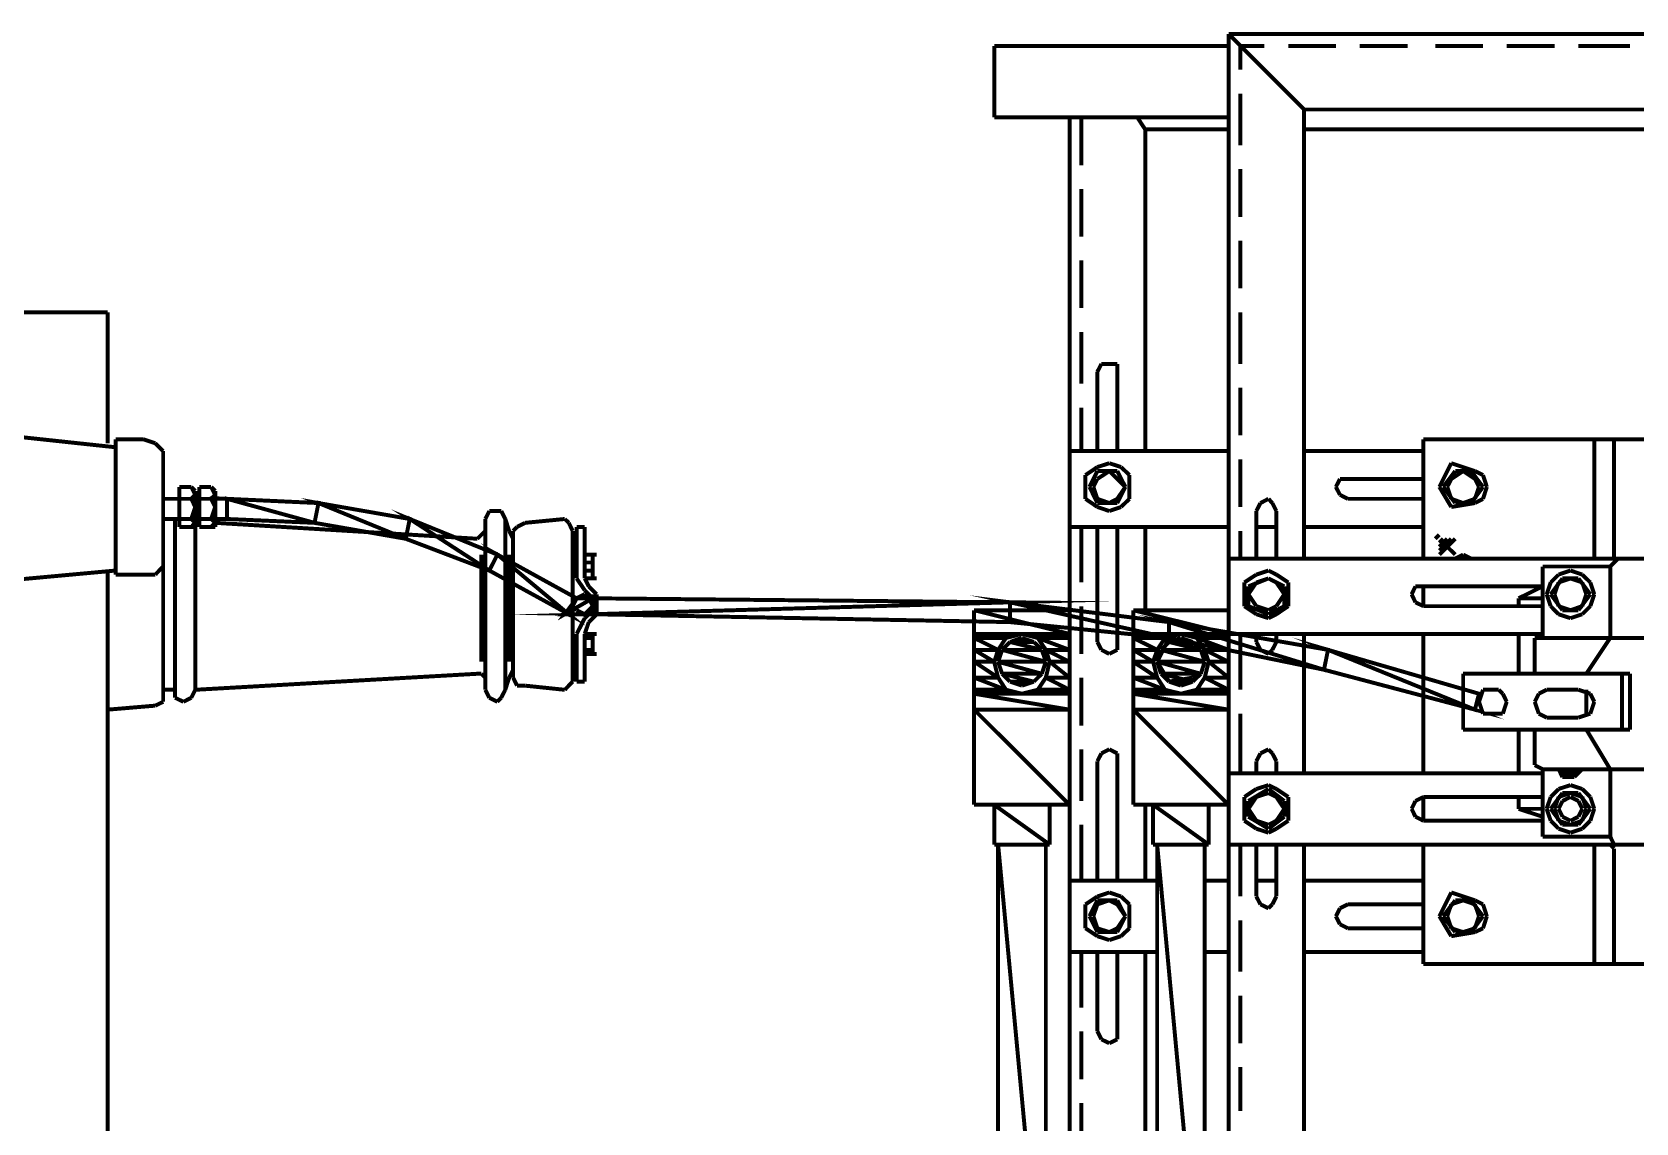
# Model space of a CAD drawing. Header units: metres. Extents: x -593 to 248, y 430 to 1024.
# Drawn here: x -528.88 to -511.76, y 619.98 to 631.62 of the extents above; entities that cross this region are included whole.
import ezdxf

# ---------------------------------------------------------------- set-up
doc = ezdxf.new("R2010")
doc.units = ezdxf.units.M
doc.header["$MEASUREMENT"] = 0
for name, color, linetype in [('C00-00-00-BLACK', 7, 'Continuous'), ('CDB-DB-DB', 254, 'Continuous'), ('CFF-00-00', 1, 'Continuous')]:
    doc.layers.add(name, color=color, linetype=linetype)

msp = doc.modelspace()

# ---------------------------------------------------------------- linework, layer by layer
at = {"layer": 'C00-00-00-BLACK', "const_width": 0.0423}
for points in [[(-518.61, 631.472), (-518.61, 630.71)], [(-518.61, 631.472), (-516.109, 631.472)], [(-516.109, 631.599), (-516.109, 600.784)], [(-516.109, 631.599), (-506.566, 631.599)], [(-515.303, 630.794), (-516.109, 631.599)], [(-515.982, 631.472), (-515.726, 631.472)], [(-515.982, 631.472), (-515.982, 631.219)], [(-515.472, 631.472), (-514.964, 631.472)], [(-514.71, 631.472), (-514.199, 631.472)], [(-513.903, 631.472), (-513.394, 631.472)], [(-513.141, 631.472), (-512.631, 631.472)], [(-512.376, 631.472), (-511.826, 631.472)], [(-515.982, 630.964), (-515.982, 630.411)], [(-515.303, 630.794), (-507.331, 630.794)], [(-515.303, 630.794), (-515.303, 626.003)], [(-518.61, 630.71), (-516.109, 630.71)], [(-517.806, 630.71), (-517.806, 601.672)], [(-517.679, 630.71), (-517.679, 630.199)], [(-516.998, 630.581), (-517.083, 630.71)], [(-516.998, 630.581), (-516.998, 627.15)], [(-516.998, 630.581), (-516.109, 630.581)], [(-515.303, 630.581), (-507.331, 630.581)], [(-515.982, 630.158), (-515.982, 629.649)], [(-517.679, 629.946), (-517.679, 629.437)], [(-515.982, 629.396), (-515.982, 628.887)], [(-517.679, 629.184), (-517.679, 628.675)], [(-528.069, 628.631), (-528.961, 628.631)], [(-528.069, 628.631), (-528.069, 627.234)], [(-515.982, 628.631), (-515.982, 628.08)], [(-517.679, 628.419), (-517.679, 627.869)], [(-517.466, 628.08), (-517.509, 627.996)], [(-517.382, 628.08), (-517.466, 628.08)], [(-517.297, 628.08), (-517.382, 628.08)], [(-517.297, 627.996), (-517.297, 628.08)], [(-517.509, 627.996), (-517.509, 627.15)], [(-517.297, 627.15), (-517.297, 627.996)], [(-515.982, 627.826), (-515.982, 627.319)], [(-517.679, 627.615), (-517.679, 627.15)], [(-527.984, 627.191), (-530.741, 627.487)], [(-527.984, 627.276), (-527.984, 625.833)], [(-527.984, 627.276), (-527.687, 627.276)], [(-527.561, 627.234), (-527.687, 627.276)], [(-527.477, 627.15), (-527.561, 627.234)], [(-514.03, 627.276), (-508.646, 627.276)], [(-514.03, 626.003), (-514.03, 627.276)], [(-512.207, 626.003), (-512.207, 627.276)], [(-511.996, 627.276), (-511.996, 626.003)], [(-527.477, 627.064), (-527.477, 627.15)], [(-527.477, 626.003), (-527.477, 627.064)], [(-517.806, 627.15), (-516.109, 627.15)], [(-517.382, 627.021), (-517.509, 626.98)], [(-517.256, 626.98), (-517.382, 627.021)], [(-515.982, 627.064), (-515.982, 626.554)], [(-515.303, 627.15), (-514.03, 627.15)], [(-513.733, 627.021), (-513.86, 626.768)], [(-513.48, 626.937), (-513.733, 627.021)], [(-517.509, 626.98), (-517.636, 626.894)], [(-517.636, 626.894), (-517.636, 626.768)], [(-517.509, 626.937), (-517.593, 626.768)], [(-517.509, 626.853), (-517.552, 626.768)], [(-517.382, 626.937), (-517.509, 626.853)], [(-517.297, 626.937), (-517.509, 626.937)], [(-517.297, 626.853), (-517.382, 626.937)], [(-517.21, 626.768), (-517.297, 626.937)], [(-517.21, 626.768), (-517.297, 626.853)], [(-517.167, 626.894), (-517.256, 626.98)], [(-517.167, 626.768), (-517.167, 626.894)], [(-514.921, 626.853), (-514.964, 626.768)], [(-514.837, 626.853), (-514.921, 626.853)], [(-514.837, 626.853), (-514.03, 626.853)], [(-513.691, 626.937), (-513.819, 626.768)], [(-513.733, 626.853), (-513.776, 626.768)], [(-513.606, 626.937), (-513.733, 626.853)], [(-513.522, 626.937), (-513.691, 626.937)], [(-513.48, 626.853), (-513.606, 626.937)], [(-513.394, 626.768), (-513.522, 626.937)], [(-513.394, 626.894), (-513.48, 626.937)], [(-513.437, 626.768), (-513.48, 626.853)], [(-513.353, 626.768), (-513.394, 626.894)], [(-527.304, 626.725), (-527.304, 626.768)], [(-527.304, 626.768), (-527.304, 626.684)], [(-527.304, 626.768), (-527.177, 626.768)], [(-527.304, 626.725), (-527.304, 626.342)], [(-527.304, 626.684), (-527.304, 626.641)], [(-527.177, 626.768), (-527.135, 626.725)], [(-527.135, 626.684), (-527.177, 626.768)], [(-527.177, 626.641), (-527.135, 626.684)], [(-527.135, 626.725), (-527.135, 626.342)], [(-527.092, 626.768), (-526.965, 626.768)], [(-527.092, 626.725), (-527.092, 626.768)], [(-527.092, 626.768), (-527.092, 626.684)], [(-527.092, 626.725), (-527.092, 626.342)], [(-527.092, 626.684), (-527.092, 626.641)], [(-526.965, 626.768), (-526.922, 626.725)], [(-526.922, 626.684), (-526.965, 626.768)], [(-526.965, 626.641), (-526.922, 626.684)], [(-526.922, 626.725), (-526.922, 626.342)], [(-517.636, 626.768), (-517.636, 626.641)], [(-517.593, 626.768), (-517.509, 626.596)], [(-517.552, 626.768), (-517.509, 626.641)], [(-517.297, 626.641), (-517.21, 626.768)], [(-517.297, 626.596), (-517.21, 626.768)], [(-517.167, 626.641), (-517.167, 626.768)], [(-514.964, 626.768), (-514.921, 626.684)], [(-514.921, 626.684), (-514.837, 626.641)], [(-513.86, 626.768), (-513.733, 626.554)], [(-513.819, 626.768), (-513.691, 626.596)], [(-513.776, 626.768), (-513.733, 626.641)], [(-513.522, 626.596), (-513.394, 626.768)], [(-513.48, 626.641), (-513.437, 626.768)], [(-513.394, 626.641), (-513.353, 626.768)], [(-527.304, 626.641), (-527.477, 626.641)], [(-527.477, 626.469), (-527.477, 626.511)], [(-527.177, 626.641), (-527.304, 626.641)], [(-527.177, 626.641), (-527.304, 626.641)], [(-527.304, 626.641), (-527.304, 626.554)], [(-527.304, 626.554), (-527.304, 626.426)], [(-527.135, 626.554), (-527.177, 626.641)], [(-527.177, 626.426), (-527.135, 626.554)], [(-527.092, 626.641), (-527.135, 626.641)], [(-527.092, 626.641), (-527.135, 626.641)], [(-526.965, 626.641), (-527.092, 626.641)], [(-526.965, 626.641), (-527.092, 626.641)], [(-527.092, 626.641), (-527.092, 626.554)], [(-527.092, 626.554), (-527.092, 626.426)], [(-526.922, 626.554), (-526.965, 626.641)], [(-526.965, 626.426), (-526.922, 626.554)], [(-526.796, 626.641), (-526.922, 626.641)], [(-526.796, 626.426), (-526.796, 626.641)], [(-526.796, 626.641), (-526.796, 626.426)], [(-523.997, 626.511), (-524.04, 626.426)], [(-523.911, 626.511), (-523.997, 626.511)], [(-523.87, 626.511), (-523.911, 626.511)], [(-523.827, 626.426), (-523.87, 626.511)], [(-517.636, 626.641), (-517.509, 626.554)], [(-517.509, 626.641), (-517.382, 626.596)], [(-517.509, 626.596), (-517.297, 626.596)], [(-517.509, 626.554), (-517.382, 626.511)], [(-517.382, 626.596), (-517.297, 626.641)], [(-517.382, 626.511), (-517.256, 626.554)], [(-517.256, 626.554), (-517.167, 626.641)], [(-515.769, 626.596), (-515.813, 626.511)], [(-515.813, 626.511), (-515.813, 626.003)], [(-515.683, 626.641), (-515.769, 626.596)], [(-515.642, 626.596), (-515.683, 626.641)], [(-515.599, 626.511), (-515.642, 626.596)], [(-515.599, 626.511), (-515.599, 626.003)], [(-514.837, 626.641), (-514.03, 626.641)], [(-513.733, 626.641), (-513.606, 626.596)], [(-513.733, 626.554), (-513.48, 626.596)], [(-513.691, 626.596), (-513.522, 626.596)], [(-513.606, 626.596), (-513.48, 626.641)], [(-513.48, 626.596), (-513.394, 626.641)], [(-527.477, 626.469), (-527.477, 624.562)], [(-527.304, 626.426), (-527.477, 626.426)], [(-527.35, 626.426), (-527.304, 626.426)], [(-527.35, 626.426), (-527.35, 624.604)], [(-527.304, 626.426), (-527.304, 626.385)], [(-527.177, 626.426), (-527.304, 626.426)], [(-527.304, 626.426), (-527.177, 626.426)], [(-527.304, 626.385), (-527.304, 626.342)], [(-527.304, 626.342), (-527.261, 626.342)], [(-527.304, 626.342), (-527.177, 626.342)], [(-527.135, 626.385), (-527.177, 626.426)], [(-527.177, 626.342), (-527.135, 626.385)], [(-527.135, 626.342), (-527.177, 626.342)], [(-527.092, 626.426), (-527.135, 626.426)], [(-527.135, 626.426), (-527.092, 626.426)], [(-527.135, 626.426), (-527.092, 626.426)], [(-527.135, 626.342), (-527.135, 624.604)], [(-526.965, 626.426), (-527.092, 626.426)], [(-527.092, 626.426), (-526.965, 626.426)], [(-527.092, 626.426), (-527.092, 626.385)], [(-527.092, 626.385), (-527.092, 626.342)], [(-527.092, 626.342), (-526.965, 626.342)], [(-527.092, 626.342), (-527.051, 626.342)], [(-526.922, 626.385), (-526.965, 626.426)], [(-526.965, 626.342), (-526.922, 626.385)], [(-526.922, 626.342), (-526.965, 626.342)], [(-526.922, 626.426), (-526.796, 626.426)], [(-526.922, 626.385), (-524.124, 626.215)], [(-524.04, 626.426), (-524.04, 626.299)], [(-524.04, 626.426), (-524.04, 624.604)], [(-523.827, 626.426), (-523.785, 626.299)], [(-523.827, 626.426), (-523.827, 624.604)], [(-523.701, 626.342), (-523.743, 626.299)], [(-523.615, 626.385), (-523.701, 626.342)], [(-523.192, 626.426), (-523.615, 626.385)], [(-523.149, 626.385), (-523.192, 626.426)], [(-523.108, 626.299), (-523.149, 626.385)], [(-523.065, 625.792), (-523.065, 626.342)], [(-523.065, 626.342), (-522.979, 626.342)], [(-522.979, 626.342), (-522.979, 625.792)], [(-517.806, 626.342), (-516.109, 626.342)], [(-517.679, 626.342), (-517.679, 625.749)], [(-517.509, 626.342), (-517.509, 625.114)], [(-517.297, 626.342), (-517.297, 625.114)], [(-516.998, 626.342), (-516.998, 625.453)], [(-515.813, 626.342), (-515.599, 626.342)], [(-515.303, 626.342), (-514.03, 626.342)], [(-524.081, 626.258), (-524.124, 626.215)], [(-524.04, 626.299), (-524.081, 626.258)], [(-523.785, 626.299), (-523.743, 626.215)], [(-523.743, 626.299), (-523.743, 624.734)], [(-523.108, 626.299), (-523.108, 624.691)], [(-515.982, 626.299), (-515.982, 626.003)], [(-513.86, 626.258), (-513.903, 626.215)], [(-513.691, 626.215), (-513.86, 626.046)], [(-513.733, 626.215), (-513.86, 626.088)], [(-513.776, 626.215), (-513.86, 626.13)], [(-513.819, 626.215), (-513.86, 626.172)], [(-527.477, 625.919), (-527.477, 626.003)], [(-524.081, 626.046), (-524.081, 624.903)], [(-523.785, 626.046), (-523.785, 624.903)], [(-522.893, 626.046), (-522.979, 626.046)], [(-522.893, 626.046), (-522.852, 626.046)], [(-522.893, 626.003), (-522.893, 626.046)], [(-522.893, 626.046), (-522.893, 625.792)], [(-522.893, 625.962), (-522.893, 626.003)], [(-516.109, 626.003), (-506.566, 626.003)], [(-513.691, 626.046), (-513.776, 626.13)], [(-513.606, 626.046), (-513.691, 626.003)], [(-513.606, 626.046), (-513.691, 626.003)], [(-513.522, 626.003), (-513.606, 626.046)], [(-513.522, 626.003), (-513.606, 626.046)], [(-511.996, 626.003), (-512.037, 626.003)], [(-511.953, 626.003), (-511.996, 625.962)], [(-527.984, 625.876), (-530.741, 625.623)], [(-528.069, 625.876), (-528.069, 616.891)], [(-527.984, 625.833), (-527.687, 625.833)], [(-527.687, 625.833), (-527.561, 625.833)], [(-527.561, 625.833), (-527.477, 625.919)], [(-523.065, 625.962), (-523.108, 625.962)], [(-523.065, 625.876), (-523.108, 625.876)], [(-522.893, 625.962), (-522.979, 625.962)], [(-522.893, 625.876), (-522.979, 625.876)], [(-522.893, 625.876), (-522.893, 625.962)], [(-522.893, 625.833), (-522.893, 625.876)], [(-522.893, 625.792), (-522.893, 625.833)], [(-515.813, 625.833), (-515.94, 625.749)], [(-515.683, 625.876), (-515.813, 625.833)], [(-515.599, 625.833), (-515.683, 625.876)], [(-515.472, 625.749), (-515.599, 625.833)], [(-512.758, 625.919), (-512.037, 625.919)], [(-512.758, 625.919), (-512.758, 625.157)], [(-512.588, 625.833), (-512.672, 625.749)], [(-512.461, 625.876), (-512.588, 625.833)], [(-512.335, 625.833), (-512.461, 625.876)], [(-512.249, 625.749), (-512.335, 625.833)], [(-511.996, 625.962), (-512.037, 625.919)], [(-512.037, 625.157), (-512.037, 625.919)], [(-523.065, 625.792), (-522.979, 625.665)], [(-522.893, 625.792), (-522.979, 625.792)], [(-522.979, 625.792), (-522.936, 625.707)], [(-522.893, 625.58), (-522.979, 625.665)], [(-522.852, 625.623), (-522.936, 625.707)], [(-522.893, 625.792), (-522.852, 625.792)], [(-515.94, 625.749), (-515.94, 625.623)], [(-515.683, 625.792), (-515.898, 625.707)], [(-515.813, 625.749), (-515.898, 625.623)], [(-515.898, 625.707), (-515.898, 625.496)], [(-515.683, 625.792), (-515.813, 625.749)], [(-515.599, 625.749), (-515.683, 625.792)], [(-515.514, 625.707), (-515.683, 625.792)], [(-515.514, 625.623), (-515.599, 625.749)], [(-515.514, 625.496), (-515.514, 625.707)], [(-515.472, 625.623), (-515.472, 625.749)], [(-514.115, 625.707), (-514.156, 625.623)], [(-514.03, 625.707), (-514.115, 625.707)], [(-514.03, 625.496), (-514.03, 625.707)], [(-512.758, 625.707), (-514.03, 625.707)], [(-512.758, 625.707), (-513.014, 625.58)], [(-512.672, 625.749), (-512.715, 625.623)], [(-512.546, 625.792), (-512.672, 625.623)], [(-512.588, 625.749), (-512.631, 625.623)], [(-512.461, 625.792), (-512.588, 625.749)], [(-512.376, 625.792), (-512.546, 625.792)], [(-512.335, 625.749), (-512.461, 625.792)], [(-512.249, 625.623), (-512.376, 625.792)], [(-512.292, 625.623), (-512.335, 625.749)], [(-512.207, 625.623), (-512.249, 625.749)], [(-523.065, 625.58), (-523.108, 625.496)], [(-523.108, 625.496), (-523.065, 625.453)], [(-522.979, 625.623), (-523.065, 625.58)], [(-522.936, 625.58), (-522.979, 625.623)], [(-522.893, 625.496), (-522.936, 625.58)], [(-522.936, 625.453), (-522.893, 625.496)], [(-522.893, 625.41), (-522.893, 625.623)], [(-522.893, 625.453), (-522.893, 625.58)], [(-522.852, 625.496), (-522.852, 625.623)], [(-522.852, 625.41), (-522.852, 625.496)], [(-517.679, 625.496), (-517.679, 624.987)], [(-515.94, 625.623), (-515.94, 625.496)], [(-515.94, 625.496), (-515.813, 625.41)], [(-515.898, 625.623), (-515.813, 625.496)], [(-515.898, 625.496), (-515.683, 625.41)], [(-515.813, 625.496), (-515.683, 625.453)], [(-515.683, 625.453), (-515.599, 625.496)], [(-515.683, 625.41), (-515.514, 625.496)], [(-515.599, 625.496), (-515.514, 625.623)], [(-515.599, 625.41), (-515.472, 625.496)], [(-515.472, 625.496), (-515.472, 625.623)], [(-514.156, 625.623), (-514.115, 625.537)], [(-514.115, 625.537), (-514.03, 625.496)], [(-512.758, 625.496), (-514.03, 625.496)], [(-513.014, 625.58), (-512.758, 625.58)], [(-513.014, 625.58), (-513.014, 625.496)], [(-512.715, 625.623), (-512.672, 625.496)], [(-512.672, 625.623), (-512.546, 625.453)], [(-512.672, 625.496), (-512.588, 625.41)], [(-512.631, 625.623), (-512.588, 625.496)], [(-512.588, 625.496), (-512.461, 625.453)], [(-512.461, 625.453), (-512.335, 625.496)], [(-512.376, 625.453), (-512.249, 625.623)], [(-512.335, 625.496), (-512.292, 625.623)], [(-512.335, 625.41), (-512.249, 625.496)], [(-512.249, 625.496), (-512.207, 625.623)], [(-523.065, 625.453), (-522.979, 625.41)], [(-522.979, 625.368), (-523.065, 625.2)], [(-522.979, 625.41), (-522.936, 625.453)], [(-522.979, 625.368), (-522.893, 625.453)], [(-522.936, 625.326), (-522.979, 625.2)], [(-522.936, 625.326), (-522.852, 625.41)], [(-518.824, 623.377), (-518.824, 625.453)], [(-518.824, 625.453), (-517.806, 625.453)], [(-517.806, 625.453), (-517.806, 623.377)], [(-517.126, 623.377), (-517.126, 625.453)], [(-517.126, 625.453), (-516.109, 625.453)], [(-516.109, 625.453), (-516.109, 623.377)], [(-515.813, 625.41), (-515.683, 625.368)], [(-515.683, 625.368), (-515.599, 625.41)], [(-512.588, 625.41), (-512.461, 625.368)], [(-512.546, 625.453), (-512.376, 625.453)], [(-512.461, 625.368), (-512.335, 625.41)], [(-523.065, 625.157), (-523.108, 625.157)], [(-523.065, 625.2), (-523.065, 624.691)], [(-522.893, 625.2), (-522.979, 625.2)], [(-522.979, 625.2), (-522.979, 624.691)], [(-522.893, 625.157), (-522.979, 625.157)], [(-522.893, 625.157), (-522.893, 625.2)], [(-522.893, 625.2), (-522.852, 625.2)], [(-522.893, 625.2), (-522.852, 625.2)], [(-522.893, 624.987), (-522.893, 625.2)], [(-522.893, 625.03), (-522.893, 625.157)], [(-518.484, 625.157), (-518.568, 625.03)], [(-518.314, 625.2), (-518.484, 625.157)], [(-518.314, 625.157), (-518.441, 625.114)], [(-518.145, 625.157), (-518.314, 625.2)], [(-518.187, 625.114), (-518.314, 625.157)], [(-518.059, 625.03), (-518.145, 625.157)], [(-516.787, 625.157), (-516.871, 625.03)], [(-516.744, 625.157), (-516.871, 624.903)], [(-516.617, 625.2), (-516.787, 625.157)], [(-516.491, 625.071), (-516.744, 625.157)], [(-516.448, 625.157), (-516.617, 625.2)], [(-516.364, 625.03), (-516.448, 625.157)], [(-516.109, 625.2), (-512.758, 625.2)], [(-515.982, 625.2), (-515.982, 624.604)], [(-515.813, 625.2), (-515.813, 625.114)], [(-515.599, 625.2), (-515.599, 625.114)], [(-515.303, 625.2), (-515.303, 623.714)], [(-514.03, 623.714), (-514.03, 625.2)], [(-513.014, 625.2), (-513.014, 624.775)], [(-512.758, 625.157), (-512.842, 625.157)], [(-512.842, 625.157), (-512.842, 625.071)], [(-509.873, 625.157), (-512.758, 625.157)], [(-512.292, 624.775), (-512.037, 625.157)], [(-523.065, 625.03), (-523.108, 625.03)], [(-522.893, 625.03), (-522.979, 625.03)], [(-522.893, 624.987), (-522.979, 624.987)], [(-522.893, 624.987), (-522.893, 625.03)], [(-522.893, 624.987), (-522.852, 624.987)], [(-522.893, 624.987), (-522.852, 624.987)], [(-518.568, 625.03), (-518.61, 624.903)], [(-518.525, 625.03), (-518.568, 624.903)], [(-518.441, 625.114), (-518.525, 625.03)], [(-518.102, 625.03), (-518.187, 625.114)], [(-518.059, 624.903), (-518.102, 625.03)], [(-518.018, 624.903), (-518.059, 625.03)], [(-517.509, 625.114), (-517.466, 625.03)], [(-517.466, 625.03), (-517.382, 624.987)], [(-517.382, 624.987), (-517.297, 625.03)], [(-517.297, 625.03), (-517.297, 625.114)], [(-516.871, 625.03), (-516.914, 624.903)], [(-516.405, 625.03), (-516.491, 625.071)], [(-516.364, 624.903), (-516.405, 625.03)], [(-516.321, 624.903), (-516.364, 625.03)], [(-515.813, 625.114), (-515.769, 625.03)], [(-515.769, 625.03), (-515.683, 624.987)], [(-515.683, 624.987), (-515.642, 625.03)], [(-515.642, 625.03), (-515.599, 625.114)], [(-512.842, 625.071), (-512.842, 624.775)], [(-523.785, 624.734), (-523.743, 624.818)], [(-518.61, 624.903), (-518.568, 624.734)], [(-518.568, 624.903), (-518.525, 624.775)], [(-518.102, 624.775), (-518.059, 624.903)], [(-518.059, 624.734), (-518.018, 624.903)], [(-516.914, 624.903), (-516.871, 624.734)], [(-516.871, 624.903), (-516.744, 624.691)], [(-516.405, 624.775), (-516.364, 624.903)], [(-516.364, 624.734), (-516.321, 624.903)], [(-527.135, 624.604), (-524.124, 624.775)], [(-524.081, 624.775), (-524.124, 624.775)], [(-524.04, 624.734), (-524.081, 624.775)], [(-524.04, 624.604), (-524.04, 624.734)], [(-523.827, 624.604), (-523.785, 624.734)], [(-523.743, 624.734), (-523.701, 624.648)], [(-523.701, 624.648), (-523.615, 624.648)], [(-523.615, 624.648), (-523.192, 624.604)], [(-523.192, 624.604), (-523.149, 624.648)], [(-523.149, 624.648), (-523.108, 624.691)], [(-523.065, 624.691), (-522.979, 624.691)], [(-518.568, 624.734), (-518.484, 624.604)], [(-518.525, 624.775), (-518.441, 624.691)], [(-518.441, 624.691), (-518.314, 624.648)], [(-518.314, 624.648), (-518.187, 624.691)], [(-518.187, 624.691), (-518.102, 624.775)], [(-518.145, 624.604), (-518.059, 624.734)], [(-517.679, 624.734), (-517.679, 624.223)], [(-516.871, 624.734), (-516.787, 624.604)], [(-516.744, 624.691), (-516.491, 624.734)], [(-516.491, 624.734), (-516.405, 624.775)], [(-516.448, 624.604), (-516.364, 624.734)], [(-513.606, 624.775), (-513.606, 624.18)], [(-511.826, 624.775), (-513.606, 624.775)], [(-511.91, 624.775), (-511.91, 624.18)], [(-511.826, 624.775), (-511.826, 624.18)], [(-527.561, 624.435), (-527.477, 624.476)], [(-527.477, 624.604), (-527.35, 624.604)], [(-527.477, 624.476), (-527.477, 624.562)], [(-527.35, 624.604), (-527.35, 624.519)], [(-527.35, 624.519), (-527.261, 624.476)], [(-527.261, 624.476), (-527.177, 624.519)], [(-527.177, 624.519), (-527.135, 624.604)], [(-524.04, 624.604), (-523.997, 624.519)], [(-523.997, 624.519), (-523.911, 624.476)], [(-523.911, 624.476), (-523.87, 624.519)], [(-523.87, 624.519), (-523.827, 624.604)], [(-518.484, 624.604), (-518.314, 624.562)], [(-518.314, 624.562), (-518.145, 624.604)], [(-516.787, 624.604), (-516.617, 624.562)], [(-516.617, 624.562), (-516.448, 624.604)], [(-513.394, 624.604), (-513.437, 624.476)], [(-513.437, 624.476), (-513.394, 624.349)], [(-513.226, 624.604), (-513.394, 624.604)], [(-513.183, 624.562), (-513.226, 624.604)], [(-513.141, 624.476), (-513.183, 624.562)], [(-513.183, 624.349), (-513.141, 624.476)], [(-512.799, 624.562), (-512.842, 624.476)], [(-512.842, 624.476), (-512.799, 624.349)], [(-512.715, 624.604), (-512.799, 624.562)], [(-512.715, 624.604), (-512.376, 624.604)], [(-512.249, 624.562), (-512.376, 624.604)], [(-512.292, 624.349), (-512.292, 624.604)], [(-512.207, 624.476), (-512.249, 624.562)], [(-512.249, 624.349), (-512.207, 624.476)], [(-528.069, 624.392), (-527.561, 624.435)], [(-515.982, 624.349), (-515.982, 623.714)], [(-513.394, 624.349), (-513.226, 624.349)], [(-513.226, 624.349), (-513.183, 624.349)], [(-512.799, 624.349), (-512.715, 624.308)], [(-512.715, 624.308), (-512.376, 624.308)], [(-512.376, 624.308), (-512.249, 624.349)], [(-511.826, 624.18), (-513.606, 624.18)], [(-513.014, 624.18), (-513.014, 623.714)], [(-512.842, 624.18), (-512.842, 623.842)], [(-512.037, 623.757), (-512.292, 624.18)], [(-517.679, 623.969), (-517.679, 623.418)], [(-517.382, 623.969), (-517.466, 623.926)], [(-517.297, 623.926), (-517.382, 623.969)], [(-515.683, 623.969), (-515.769, 623.926)], [(-515.642, 623.926), (-515.683, 623.969)], [(-517.466, 623.926), (-517.509, 623.842)], [(-517.509, 623.842), (-517.509, 622.569)], [(-517.297, 623.842), (-517.297, 623.926)], [(-517.297, 623.842), (-517.297, 622.569)], [(-515.769, 623.926), (-515.813, 623.842)], [(-515.813, 623.842), (-515.813, 623.714)], [(-515.599, 623.842), (-515.642, 623.926)], [(-515.599, 623.842), (-515.599, 623.714)], [(-512.842, 623.842), (-512.842, 623.8)], [(-512.842, 623.8), (-512.758, 623.757)], [(-516.109, 623.714), (-512.758, 623.714)], [(-509.873, 623.757), (-512.758, 623.757)], [(-512.758, 623.757), (-512.758, 623.038)], [(-512.588, 623.757), (-512.546, 623.714)], [(-512.588, 623.757), (-512.546, 623.673)], [(-512.546, 623.757), (-512.503, 623.714)], [(-512.546, 623.714), (-512.461, 623.673)], [(-512.546, 623.673), (-512.419, 623.673)], [(-512.503, 623.757), (-512.461, 623.714)], [(-512.503, 623.714), (-512.461, 623.714)], [(-512.461, 623.714), (-512.419, 623.757)], [(-512.461, 623.673), (-512.376, 623.714)], [(-512.461, 623.714), (-512.419, 623.714)], [(-512.419, 623.714), (-512.419, 623.757)], [(-512.419, 623.757), (-512.376, 623.757)], [(-512.419, 623.673), (-512.335, 623.757)], [(-512.376, 623.714), (-512.376, 623.757)], [(-512.037, 623.757), (-512.037, 623.038)], [(-515.813, 623.546), (-515.94, 623.461)], [(-515.94, 623.461), (-515.94, 623.334)], [(-515.683, 623.546), (-515.898, 623.418)], [(-515.813, 623.461), (-515.898, 623.334)], [(-515.683, 623.587), (-515.813, 623.546)], [(-515.683, 623.503), (-515.813, 623.461)], [(-515.599, 623.546), (-515.683, 623.587)], [(-515.514, 623.418), (-515.683, 623.546)], [(-515.599, 623.461), (-515.683, 623.503)], [(-515.472, 623.461), (-515.599, 623.546)], [(-515.514, 623.334), (-515.599, 623.461)], [(-515.472, 623.334), (-515.472, 623.461)], [(-514.03, 623.461), (-514.115, 623.418)], [(-514.03, 623.207), (-514.03, 623.461)], [(-512.758, 623.461), (-514.03, 623.461)], [(-513.014, 623.461), (-513.014, 623.334)], [(-512.672, 623.461), (-512.715, 623.334)], [(-512.588, 623.546), (-512.672, 623.461)], [(-512.546, 623.503), (-512.672, 623.334)], [(-512.588, 623.461), (-512.631, 623.334)], [(-512.461, 623.587), (-512.588, 623.546)], [(-512.461, 623.503), (-512.588, 623.461)], [(-512.376, 623.503), (-512.546, 623.503)], [(-512.461, 623.461), (-512.546, 623.418)], [(-512.335, 623.546), (-512.461, 623.587)], [(-512.335, 623.461), (-512.461, 623.503)], [(-512.376, 623.418), (-512.461, 623.461)], [(-512.249, 623.334), (-512.376, 623.503)], [(-512.249, 623.461), (-512.335, 623.546)], [(-512.292, 623.334), (-512.335, 623.461)], [(-512.207, 623.334), (-512.249, 623.461)], [(-518.824, 623.377), (-517.806, 623.377)], [(-518.61, 622.953), (-518.61, 623.377)], [(-518.018, 622.953), (-518.018, 623.377)], [(-517.126, 623.377), (-516.109, 623.377)], [(-516.998, 623.377), (-516.998, 622.569)], [(-516.914, 622.953), (-516.914, 623.377)], [(-516.321, 622.953), (-516.321, 623.377)], [(-515.94, 623.334), (-515.94, 623.207)], [(-515.898, 623.418), (-515.898, 623.25)], [(-515.898, 623.334), (-515.813, 623.207)], [(-515.898, 623.25), (-515.683, 623.122)], [(-515.683, 623.122), (-515.514, 623.25)], [(-515.599, 623.207), (-515.514, 623.334)], [(-515.514, 623.25), (-515.514, 623.418)], [(-515.472, 623.207), (-515.472, 623.334)], [(-514.115, 623.418), (-514.156, 623.334)], [(-514.156, 623.334), (-514.115, 623.25)], [(-514.115, 623.25), (-514.03, 623.207)], [(-513.014, 623.334), (-512.758, 623.334)], [(-512.758, 623.25), (-513.014, 623.334)], [(-512.715, 623.334), (-512.672, 623.207)], [(-512.672, 623.334), (-512.546, 623.164)], [(-512.631, 623.334), (-512.588, 623.207)], [(-512.546, 623.418), (-512.588, 623.334)], [(-512.588, 623.334), (-512.546, 623.25)], [(-512.546, 623.25), (-512.461, 623.207)], [(-512.461, 623.207), (-512.376, 623.25)], [(-512.335, 623.334), (-512.376, 623.418)], [(-512.376, 623.25), (-512.335, 623.334)], [(-512.376, 623.164), (-512.249, 623.334)], [(-512.335, 623.207), (-512.292, 623.334)], [(-512.249, 623.207), (-512.207, 623.334)], [(-517.679, 623.164), (-517.679, 622.569)], [(-515.94, 623.207), (-515.813, 623.122)], [(-515.813, 623.207), (-515.683, 623.164)], [(-515.813, 623.122), (-515.683, 623.08)], [(-515.683, 623.164), (-515.599, 623.207)], [(-515.683, 623.08), (-515.599, 623.122)], [(-515.599, 623.122), (-515.472, 623.207)], [(-512.758, 623.207), (-514.03, 623.207)], [(-512.672, 623.207), (-512.588, 623.122)], [(-512.588, 623.207), (-512.461, 623.164)], [(-512.588, 623.122), (-512.461, 623.08)], [(-512.546, 623.164), (-512.376, 623.164)], [(-512.461, 623.164), (-512.335, 623.207)], [(-512.461, 623.08), (-512.335, 623.122)], [(-512.335, 623.122), (-512.249, 623.207)], [(-518.61, 622.953), (-518.018, 622.953)], [(-518.568, 622.953), (-518.568, 617.527)], [(-518.059, 622.953), (-518.059, 617.527)], [(-516.914, 622.953), (-516.321, 622.953)], [(-516.871, 622.953), (-516.871, 617.527)], [(-516.364, 622.953), (-516.364, 617.527)], [(-516.109, 622.953), (-506.566, 622.953)], [(-515.982, 622.953), (-515.982, 622.399)], [(-515.813, 622.953), (-515.813, 622.399)], [(-515.599, 622.953), (-515.599, 622.399)], [(-515.303, 622.953), (-515.303, 617.737)], [(-514.03, 621.68), (-514.03, 622.953)], [(-512.758, 623.038), (-512.037, 623.038)], [(-512.207, 621.68), (-512.207, 622.953)], [(-512.037, 623.038), (-511.996, 622.953)], [(-511.996, 622.911), (-512.037, 622.953)], [(-511.996, 622.953), (-511.953, 622.953)], [(-511.996, 622.911), (-511.996, 621.68)], [(-517.806, 622.569), (-516.871, 622.569)], [(-516.364, 622.569), (-516.109, 622.569)], [(-515.813, 622.569), (-515.599, 622.569)], [(-515.303, 622.569), (-514.03, 622.569)], [(-517.509, 622.399), (-517.636, 622.315)], [(-517.382, 622.442), (-517.509, 622.399)], [(-517.256, 622.399), (-517.382, 622.442)], [(-517.167, 622.315), (-517.256, 622.399)], [(-515.813, 622.399), (-515.769, 622.315)], [(-515.642, 622.315), (-515.599, 622.399)], [(-513.733, 622.442), (-513.86, 622.188)], [(-513.48, 622.358), (-513.733, 622.442)], [(-517.636, 622.315), (-517.636, 622.188)], [(-517.509, 622.358), (-517.593, 622.188)], [(-517.509, 622.315), (-517.552, 622.188)], [(-517.382, 622.358), (-517.509, 622.315)], [(-517.297, 622.358), (-517.509, 622.358)], [(-517.297, 622.315), (-517.382, 622.358)], [(-517.21, 622.188), (-517.297, 622.358)], [(-517.21, 622.188), (-517.297, 622.315)], [(-517.167, 622.188), (-517.167, 622.315)], [(-515.769, 622.315), (-515.683, 622.273)], [(-515.683, 622.273), (-515.642, 622.315)], [(-514.921, 622.273), (-514.964, 622.188)], [(-514.837, 622.315), (-514.921, 622.273)], [(-514.837, 622.315), (-514.03, 622.315)], [(-513.691, 622.358), (-513.819, 622.188)], [(-513.733, 622.315), (-513.776, 622.188)], [(-513.606, 622.358), (-513.733, 622.315)], [(-513.522, 622.358), (-513.691, 622.358)], [(-513.48, 622.315), (-513.606, 622.358)], [(-513.394, 622.188), (-513.522, 622.358)], [(-513.394, 622.315), (-513.48, 622.358)], [(-513.437, 622.188), (-513.48, 622.315)], [(-513.353, 622.188), (-513.394, 622.315)], [(-517.636, 622.188), (-517.636, 622.06)], [(-517.636, 622.06), (-517.509, 621.976)], [(-517.593, 622.188), (-517.509, 622.019)], [(-517.552, 622.188), (-517.509, 622.06)], [(-517.509, 622.06), (-517.382, 622.019)], [(-517.382, 622.019), (-517.297, 622.06)], [(-517.297, 622.06), (-517.21, 622.188)], [(-517.297, 622.019), (-517.21, 622.188)], [(-517.256, 621.976), (-517.167, 622.06)], [(-517.167, 622.06), (-517.167, 622.188)], [(-515.982, 622.146), (-515.982, 621.596)], [(-514.964, 622.188), (-514.921, 622.103)], [(-514.921, 622.103), (-514.837, 622.06)], [(-514.837, 622.06), (-514.03, 622.06)], [(-513.86, 622.188), (-513.733, 621.976)], [(-513.819, 622.188), (-513.691, 622.019)], [(-513.776, 622.188), (-513.733, 622.06)], [(-513.733, 622.06), (-513.606, 622.019)], [(-513.606, 622.019), (-513.48, 622.06)], [(-513.522, 622.019), (-513.394, 622.188)], [(-513.48, 622.06), (-513.437, 622.188)], [(-513.48, 622.019), (-513.394, 622.06)], [(-513.394, 622.06), (-513.353, 622.188)], [(-517.509, 622.019), (-517.297, 622.019)], [(-517.509, 621.976), (-517.382, 621.934)], [(-517.382, 621.934), (-517.256, 621.976)], [(-513.733, 621.976), (-513.48, 622.019)], [(-513.691, 622.019), (-513.522, 622.019)], [(-517.806, 621.807), (-516.871, 621.807)], [(-517.679, 621.807), (-517.679, 621.214)], [(-517.509, 621.807), (-517.509, 620.961)], [(-517.297, 621.807), (-517.297, 620.961)], [(-516.998, 621.807), (-516.998, 618.884)], [(-516.364, 621.807), (-516.109, 621.807)], [(-515.303, 621.807), (-514.03, 621.807)], [(-508.646, 621.68), (-514.03, 621.68)], [(-515.982, 621.341), (-515.982, 620.834)], [(-517.679, 620.961), (-517.679, 620.45)], [(-517.509, 620.961), (-517.466, 620.875)], [(-517.466, 620.875), (-517.382, 620.834)], [(-517.382, 620.834), (-517.297, 620.875)], [(-517.297, 620.875), (-517.297, 620.961)], [(-515.982, 620.579), (-515.982, 620.111)], [(-517.679, 620.196), (-517.679, 619.73)]]:
    msp.add_lwpolyline(points, dxfattribs=at)
at = {"layer": 'CDB-DB-DB', "const_width": 0.0423}
for points in [[(-518.824, 625.453), (-518.824, 625.2)], [(-517.806, 625.2), (-518.824, 625.453)], [(-518.824, 625.453), (-517.806, 625.453)], [(-517.806, 625.2), (-518.824, 625.453)], [(-517.806, 625.453), (-517.806, 625.2)], [(-517.126, 625.453), (-517.126, 625.2)], [(-516.109, 625.2), (-517.126, 625.453)], [(-517.126, 625.453), (-516.109, 625.453)], [(-516.109, 625.2), (-517.126, 625.453)], [(-516.109, 625.453), (-516.109, 625.2)], [(-518.824, 625.2), (-517.806, 625.2)], [(-518.824, 625.2), (-518.824, 625.157)], [(-518.484, 625.157), (-518.824, 625.2)], [(-518.824, 625.2), (-518.314, 625.2)], [(-518.484, 625.157), (-518.824, 625.2)], [(-518.824, 625.157), (-518.484, 625.157)], [(-518.824, 625.157), (-518.824, 625.03)], [(-518.568, 625.03), (-518.824, 625.157)], [(-518.824, 625.157), (-518.484, 625.157)], [(-518.568, 625.03), (-518.824, 625.157)], [(-518.484, 625.157), (-518.568, 625.03)], [(-518.314, 625.2), (-518.484, 625.157)], [(-518.314, 625.157), (-518.441, 625.114)], [(-518.314, 625.2), (-518.145, 625.157)], [(-517.806, 625.157), (-518.314, 625.2)], [(-518.314, 625.2), (-517.806, 625.2)], [(-517.806, 625.157), (-518.314, 625.2)], [(-518.187, 625.114), (-518.314, 625.157)], [(-518.145, 625.157), (-517.806, 625.157)], [(-518.145, 625.157), (-518.059, 625.03)], [(-517.806, 625.03), (-518.145, 625.157)], [(-518.145, 625.157), (-517.806, 625.157)], [(-517.806, 625.03), (-518.145, 625.157)], [(-517.806, 625.2), (-517.806, 625.157)], [(-517.806, 625.157), (-517.806, 625.03)], [(-517.126, 625.2), (-516.109, 625.2)], [(-517.126, 625.2), (-517.126, 625.157)], [(-516.787, 625.157), (-517.126, 625.2)], [(-517.126, 625.2), (-516.617, 625.2)], [(-516.787, 625.157), (-517.126, 625.2)], [(-517.126, 625.157), (-516.787, 625.157)], [(-517.126, 625.157), (-517.126, 625.03)], [(-516.871, 625.03), (-517.126, 625.157)], [(-517.126, 625.157), (-516.787, 625.157)], [(-516.871, 625.03), (-517.126, 625.157)], [(-516.787, 625.157), (-516.871, 625.03)], [(-516.617, 625.2), (-516.787, 625.157)], [(-516.617, 625.157), (-516.744, 625.114)], [(-516.617, 625.2), (-516.448, 625.157)], [(-516.109, 625.157), (-516.617, 625.2)], [(-516.617, 625.2), (-516.109, 625.2)], [(-516.109, 625.157), (-516.617, 625.2)], [(-516.491, 625.114), (-516.617, 625.157)], [(-516.448, 625.157), (-516.109, 625.157)], [(-516.448, 625.157), (-516.364, 625.03)], [(-516.109, 625.03), (-516.448, 625.157)], [(-516.448, 625.157), (-516.109, 625.157)], [(-516.109, 625.03), (-516.448, 625.157)], [(-516.109, 625.2), (-516.109, 625.157)], [(-516.109, 625.157), (-516.109, 625.03)], [(-518.824, 625.03), (-518.568, 625.03)], [(-518.824, 625.03), (-518.824, 624.903)], [(-518.61, 624.903), (-518.824, 625.03)], [(-518.824, 625.03), (-518.568, 625.03)], [(-518.61, 624.903), (-518.824, 625.03)], [(-518.568, 625.03), (-518.61, 624.903)], [(-518.525, 625.03), (-518.568, 624.903)], [(-518.441, 625.114), (-518.525, 625.03)], [(-518.525, 625.03), (-518.102, 625.03)], [(-518.059, 624.903), (-518.525, 625.03)], [(-518.525, 625.03), (-518.102, 625.03)], [(-518.059, 624.903), (-518.525, 625.03)], [(-518.441, 625.114), (-518.187, 625.114)], [(-518.102, 625.03), (-518.441, 625.114)], [(-518.441, 625.114), (-518.187, 625.114)], [(-518.102, 625.03), (-518.441, 625.114)], [(-518.187, 625.114), (-518.102, 625.03)], [(-518.102, 625.03), (-518.059, 624.903)], [(-518.059, 625.03), (-517.806, 625.03)], [(-518.059, 625.03), (-518.018, 624.903)], [(-517.806, 624.903), (-518.059, 625.03)], [(-518.059, 625.03), (-517.806, 625.03)], [(-517.806, 624.903), (-518.059, 625.03)], [(-517.806, 625.03), (-517.806, 624.903)], [(-517.126, 625.03), (-516.871, 625.03)], [(-517.126, 625.03), (-517.126, 624.903)], [(-516.914, 624.903), (-517.126, 625.03)], [(-517.126, 625.03), (-516.871, 625.03)], [(-516.914, 624.903), (-517.126, 625.03)], [(-516.871, 625.03), (-516.914, 624.903)], [(-516.83, 625.03), (-516.871, 624.903)], [(-516.744, 625.114), (-516.83, 625.03)], [(-516.83, 625.03), (-516.405, 625.03)], [(-516.364, 624.903), (-516.83, 625.03)], [(-516.83, 625.03), (-516.405, 625.03)], [(-516.364, 624.903), (-516.83, 625.03)], [(-516.744, 625.114), (-516.491, 625.114)], [(-516.405, 625.03), (-516.744, 625.114)], [(-516.744, 625.114), (-516.491, 625.114)], [(-516.405, 625.03), (-516.744, 625.114)], [(-516.491, 625.114), (-516.405, 625.03)], [(-516.405, 625.03), (-516.364, 624.903)], [(-516.364, 625.03), (-516.109, 625.03)], [(-516.364, 625.03), (-516.321, 624.903)], [(-516.109, 624.903), (-516.364, 625.03)], [(-516.364, 625.03), (-516.109, 625.03)], [(-516.109, 624.903), (-516.364, 625.03)], [(-516.109, 625.03), (-516.109, 624.903)], [(-518.824, 624.903), (-518.61, 624.903)], [(-518.824, 624.903), (-518.824, 624.734)], [(-518.568, 624.734), (-518.824, 624.903)], [(-518.824, 624.903), (-518.61, 624.903)], [(-518.568, 624.734), (-518.824, 624.903)], [(-518.61, 624.903), (-518.568, 624.734)], [(-518.568, 624.903), (-518.059, 624.903)], [(-518.568, 624.903), (-518.525, 624.775)], [(-518.102, 624.775), (-518.568, 624.903)], [(-518.568, 624.903), (-518.059, 624.903)], [(-518.102, 624.775), (-518.568, 624.903)], [(-518.059, 624.903), (-518.102, 624.775)], [(-518.018, 624.903), (-518.059, 624.734)], [(-518.018, 624.903), (-517.806, 624.903)], [(-517.806, 624.734), (-518.018, 624.903)], [(-518.018, 624.903), (-517.806, 624.903)], [(-517.806, 624.734), (-518.018, 624.903)], [(-517.806, 624.903), (-517.806, 624.734)], [(-517.126, 624.903), (-516.914, 624.903)], [(-517.126, 624.903), (-517.126, 624.734)], [(-516.871, 624.734), (-517.126, 624.903)], [(-517.126, 624.903), (-516.914, 624.903)], [(-516.871, 624.734), (-517.126, 624.903)], [(-516.914, 624.903), (-516.871, 624.734)], [(-516.871, 624.903), (-516.364, 624.903)], [(-516.871, 624.903), (-516.83, 624.775)], [(-516.405, 624.775), (-516.871, 624.903)], [(-516.871, 624.903), (-516.364, 624.903)], [(-516.405, 624.775), (-516.871, 624.903)], [(-516.364, 624.903), (-516.405, 624.775)], [(-516.321, 624.903), (-516.364, 624.734)], [(-516.321, 624.903), (-516.109, 624.903)], [(-516.109, 624.734), (-516.321, 624.903)], [(-516.321, 624.903), (-516.109, 624.903)], [(-516.109, 624.734), (-516.321, 624.903)], [(-516.109, 624.903), (-516.109, 624.734)], [(-518.824, 624.734), (-518.568, 624.734)], [(-518.824, 624.734), (-518.824, 624.604)], [(-518.484, 624.604), (-518.824, 624.734)], [(-518.824, 624.734), (-518.568, 624.734)], [(-518.484, 624.604), (-518.824, 624.734)], [(-518.568, 624.734), (-518.484, 624.604)], [(-518.525, 624.775), (-518.102, 624.775)], [(-518.525, 624.775), (-518.441, 624.691)], [(-518.187, 624.691), (-518.525, 624.775)], [(-518.525, 624.775), (-518.102, 624.775)], [(-518.187, 624.691), (-518.525, 624.775)], [(-518.441, 624.691), (-518.187, 624.691)], [(-518.314, 624.648), (-518.441, 624.691)], [(-518.441, 624.691), (-518.187, 624.691)], [(-518.187, 624.691), (-518.314, 624.648)], [(-518.102, 624.775), (-518.187, 624.691)], [(-518.059, 624.734), (-518.145, 624.604)], [(-518.059, 624.734), (-517.806, 624.734)], [(-517.806, 624.604), (-518.059, 624.734)], [(-518.059, 624.734), (-517.806, 624.734)], [(-517.806, 624.604), (-518.059, 624.734)], [(-517.806, 624.734), (-517.806, 624.604)], [(-517.126, 624.734), (-516.871, 624.734)], [(-517.126, 624.734), (-517.126, 624.604)], [(-516.787, 624.604), (-517.126, 624.734)], [(-517.126, 624.734), (-516.871, 624.734)], [(-516.787, 624.604), (-517.126, 624.734)], [(-516.871, 624.734), (-516.787, 624.604)], [(-516.83, 624.775), (-516.405, 624.775)], [(-516.83, 624.775), (-516.744, 624.691)], [(-516.491, 624.691), (-516.83, 624.775)], [(-516.83, 624.775), (-516.405, 624.775)], [(-516.491, 624.691), (-516.83, 624.775)], [(-516.744, 624.691), (-516.491, 624.691)], [(-516.617, 624.648), (-516.744, 624.691)], [(-516.744, 624.691), (-516.491, 624.691)], [(-516.491, 624.691), (-516.617, 624.648)], [(-516.405, 624.775), (-516.491, 624.691)], [(-516.364, 624.734), (-516.448, 624.604)], [(-516.364, 624.734), (-516.109, 624.734)], [(-516.109, 624.604), (-516.364, 624.734)], [(-516.364, 624.734), (-516.109, 624.734)], [(-516.109, 624.604), (-516.364, 624.734)], [(-516.109, 624.734), (-516.109, 624.604)], [(-518.824, 624.604), (-518.484, 624.604)], [(-518.824, 624.604), (-518.824, 624.562)], [(-518.314, 624.562), (-518.824, 624.604)], [(-518.824, 624.604), (-518.484, 624.604)], [(-518.314, 624.562), (-518.824, 624.604)], [(-518.824, 624.562), (-518.314, 624.562)], [(-518.824, 624.562), (-518.824, 624.392)], [(-517.806, 624.392), (-518.824, 624.562)], [(-518.824, 624.562), (-517.806, 624.562)], [(-517.806, 624.392), (-518.824, 624.562)], [(-518.484, 624.604), (-518.314, 624.562)], [(-518.145, 624.604), (-518.314, 624.562)], [(-518.314, 624.562), (-517.806, 624.562)], [(-518.145, 624.604), (-517.806, 624.604)], [(-517.806, 624.562), (-518.145, 624.604)], [(-518.145, 624.604), (-517.806, 624.604)], [(-517.806, 624.562), (-518.145, 624.604)], [(-517.806, 624.604), (-517.806, 624.562)], [(-517.806, 624.562), (-517.806, 624.392)], [(-517.126, 624.604), (-516.787, 624.604)], [(-517.126, 624.604), (-517.126, 624.562)], [(-516.617, 624.562), (-517.126, 624.604)], [(-517.126, 624.604), (-516.787, 624.604)], [(-516.617, 624.562), (-517.126, 624.604)], [(-517.126, 624.562), (-516.617, 624.562)], [(-517.126, 624.562), (-517.126, 624.392)], [(-516.109, 624.392), (-517.126, 624.562)], [(-517.126, 624.562), (-516.109, 624.562)], [(-516.109, 624.392), (-517.126, 624.562)], [(-516.787, 624.604), (-516.617, 624.562)], [(-516.448, 624.604), (-516.617, 624.562)], [(-516.617, 624.562), (-516.109, 624.562)], [(-516.448, 624.604), (-516.109, 624.604)], [(-516.109, 624.562), (-516.448, 624.604)], [(-516.448, 624.604), (-516.109, 624.604)], [(-516.109, 624.562), (-516.448, 624.604)], [(-516.109, 624.604), (-516.109, 624.562)], [(-516.109, 624.562), (-516.109, 624.392)], [(-518.824, 624.392), (-517.806, 624.392)], [(-518.824, 624.392), (-518.824, 623.377)], [(-517.806, 623.377), (-518.824, 624.392)], [(-518.824, 624.392), (-517.806, 624.392)], [(-517.806, 623.377), (-518.824, 624.392)], [(-517.806, 624.392), (-517.806, 623.377)], [(-517.126, 624.392), (-516.109, 624.392)], [(-517.126, 624.392), (-517.126, 623.377)], [(-516.109, 623.377), (-517.126, 624.392)], [(-517.126, 624.392), (-516.109, 624.392)], [(-516.109, 623.377), (-517.126, 624.392)], [(-516.109, 624.392), (-516.109, 623.377)], [(-518.824, 623.377), (-517.806, 623.377)], [(-518.61, 623.377), (-518.61, 622.953)], [(-518.018, 622.953), (-518.61, 623.377)], [(-518.61, 623.377), (-518.018, 623.377)], [(-518.018, 622.953), (-518.61, 623.377)], [(-518.018, 623.377), (-518.018, 622.953)], [(-517.126, 623.377), (-516.109, 623.377)], [(-516.914, 623.377), (-516.914, 622.953)], [(-516.321, 622.953), (-516.914, 623.377)], [(-516.914, 623.377), (-516.321, 623.377)], [(-516.321, 622.953), (-516.914, 623.377)], [(-516.321, 623.377), (-516.321, 622.953)], [(-518.61, 622.953), (-518.018, 622.953)], [(-518.568, 622.953), (-518.568, 617.527)], [(-518.059, 617.527), (-518.568, 622.953)], [(-518.568, 622.953), (-518.059, 622.953)], [(-518.059, 617.527), (-518.568, 622.953)], [(-518.059, 622.953), (-518.059, 617.527)], [(-516.914, 622.953), (-516.321, 622.953)], [(-516.871, 622.953), (-516.871, 617.527)], [(-516.364, 617.527), (-516.871, 622.953)], [(-516.871, 622.953), (-516.364, 622.953)], [(-516.364, 617.527), (-516.871, 622.953)], [(-516.364, 622.953), (-516.364, 617.527)]]:
    msp.add_lwpolyline(points, dxfattribs=at)
at = {"layer": 'CFF-00-00', "const_width": 0.0423}
for points in [[(-525.82, 626.596), (-525.862, 626.385), (-526.796, 626.641), (-525.82, 626.596)], [(-525.862, 626.385), (-526.796, 626.641), (-526.796, 626.426), (-525.862, 626.385)], [(-524.846, 626.426), (-524.889, 626.215), (-525.82, 626.596), (-524.846, 626.426)], [(-524.889, 626.215), (-525.82, 626.596), (-525.862, 626.385), (-524.889, 626.215)], [(-523.911, 626.046), (-523.997, 625.876), (-524.846, 626.426), (-523.911, 626.046)], [(-523.997, 625.876), (-524.846, 626.426), (-524.889, 626.215), (-523.997, 625.876)], [(-523.065, 625.58), (-523.149, 625.41), (-523.911, 626.046), (-523.065, 625.58)], [(-523.149, 625.41), (-523.911, 626.046), (-523.997, 625.876), (-523.149, 625.41)], [(-518.441, 625.326), (-518.441, 625.537), (-522.893, 625.41), (-518.441, 625.326)], [(-522.893, 625.41), (-522.893, 625.58), (-523.192, 625.41), (-522.893, 625.41)], [(-522.893, 625.58), (-523.192, 625.41), (-523.065, 625.58), (-522.893, 625.58)], [(-518.441, 625.537), (-522.893, 625.41), (-522.893, 625.58), (-518.441, 625.537)], [(-516.744, 625.326), (-516.744, 625.157), (-518.441, 625.537), (-516.744, 625.326)], [(-516.744, 625.157), (-518.441, 625.537), (-518.441, 625.326), (-516.744, 625.157)], [(-515.048, 625.03), (-515.091, 624.818), (-516.744, 625.326), (-515.048, 625.03)], [(-515.091, 624.818), (-516.744, 625.326), (-516.744, 625.157), (-515.091, 624.818)], [(-513.437, 624.562), (-513.48, 624.392), (-515.048, 625.03), (-513.437, 624.562)], [(-513.48, 624.392), (-515.048, 625.03), (-515.091, 624.818), (-513.48, 624.392)]]:
    msp.add_lwpolyline(points, close=True, dxfattribs=at)
at = {"layer": 'CFF-00-00'}
for points in [[(-525.82, 626.596), (-525.862, 626.385), (-526.796, 626.641), (-525.82, 626.596)], [(-525.862, 626.385), (-526.796, 626.641), (-526.796, 626.426), (-525.862, 626.385)], [(-524.889, 626.215), (-525.82, 626.596), (-525.862, 626.385), (-524.889, 626.215)], [(-524.846, 626.426), (-524.889, 626.215), (-525.82, 626.596), (-524.846, 626.426)], [(-523.997, 625.876), (-524.846, 626.426), (-524.889, 626.215), (-523.997, 625.876)], [(-523.911, 626.046), (-523.997, 625.876), (-524.846, 626.426), (-523.911, 626.046)], [(-523.149, 625.41), (-523.911, 626.046), (-523.997, 625.876), (-523.149, 625.41)], [(-523.065, 625.58), (-523.149, 625.41), (-523.911, 626.046), (-523.065, 625.58)], [(-522.893, 625.41), (-522.893, 625.58), (-523.192, 625.41), (-522.893, 625.41)], [(-522.893, 625.58), (-523.192, 625.41), (-523.065, 625.58), (-522.893, 625.58)], [(-518.441, 625.537), (-522.893, 625.41), (-522.893, 625.58), (-518.441, 625.537)], [(-518.441, 625.326), (-518.441, 625.537), (-522.893, 625.41), (-518.441, 625.326)], [(-516.744, 625.326), (-516.744, 625.157), (-518.441, 625.537), (-516.744, 625.326)], [(-516.744, 625.157), (-518.441, 625.537), (-518.441, 625.326), (-516.744, 625.157)], [(-515.048, 625.03), (-515.091, 624.818), (-516.744, 625.326), (-515.048, 625.03)], [(-515.091, 624.818), (-516.744, 625.326), (-516.744, 625.157), (-515.091, 624.818)], [(-513.48, 624.392), (-515.048, 625.03), (-515.091, 624.818), (-513.48, 624.392)], [(-513.437, 624.562), (-513.48, 624.392), (-515.048, 625.03), (-513.437, 624.562)]]:
    msp.add_lwpolyline(points, close=True, dxfattribs=at)

doc.saveas('drawing.dxf')
